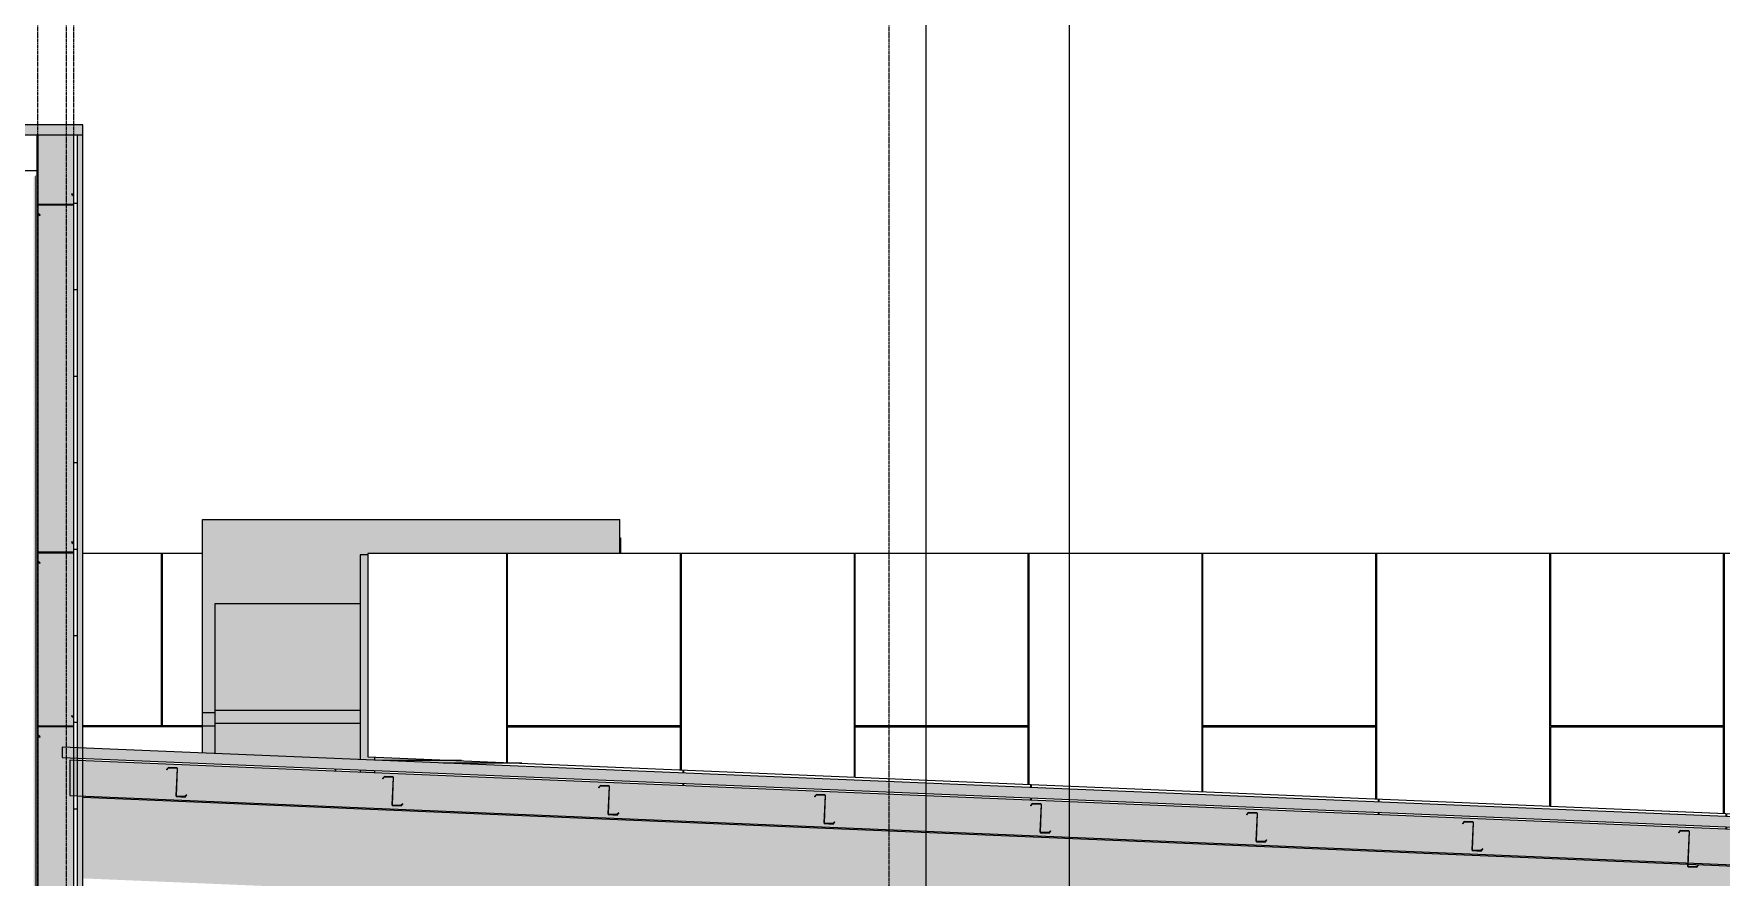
# Model space of a CAD drawing. Header units: inches. Extents: x -54880 to -186, y -132 to 853.
# Drawn here: x -10411.9 to -9943.5, y 151.4 to 385.4 of the extents above; entities that cross this region are included whole.
import ezdxf

# ---------------------------------------------------------------- set-up
doc = ezdxf.new("R2010")
doc.units = ezdxf.units.IN
doc.header["$MEASUREMENT"] = 0
doc.linetypes.add('Grid Line 1_2_', pattern=[0.875, 0.5, -0.125, 0.125, -0.125])
for name, color, linetype, lineweight in [('A-CLNG', 13, 'Continuous', 9), ('A-ROOF', 132, 'Continuous', 9), ('A-WALL', 113, 'Continuous', 9), ('A-WALL-PATT', 111, 'Continuous', 9), ('G-ANNO-SYMB', 111, 'Continuous', 9), ('L-SITE-WALL', 31, 'Continuous', 9), ('M-EQPM', 50, 'Continuous', 9), ('S-BEAM', 12, 'Continuous', 9), ('S-COLS', 52, 'Continuous', 9), ('S-GRID', 1, 'Continuous', 9)]:
    doc.layers.add(name, color=color, linetype=linetype, lineweight=lineweight)
pattern_1 = [(45, (-38416.292, 98.42), (-19.00703, 19.00703), []), (45, (-38416.292, 127.22), (-19.00703, 19.00703), [])]

# ---------------------------------------------------------------- blocks, each defined once
blk = doc.blocks.new('W-Wide Flange - 8_ WIDE-1059051-Section 6')
at = {"layer": 'S-BEAM'}
h = blk.add_hatch(color=256, dxfattribs=at)
h.paths.add_polyline_path([(-22085.7, 144.61), (-22085.68, 145.06), (-22213.44, 150.39), (-22213.46, 149.94), (-22113.12, 145.76)], flags=0)
h.paths.add_polyline_path([(-22213.57, 149.94), (-22213.59, 150.39), (-22273.39, 152.88), (-22273.41, 152.43), (-22213.59, 149.94)], flags=0)
h.paths.add_polyline_path([(-22273.52, 152.44), (-22273.54, 152.89), (-22333.34, 155.38), (-22333.36, 154.93), (-22273.54, 152.44)], flags=0)
h.paths.add_polyline_path([(-22333.47, 154.94), (-22333.49, 155.39), (-22778.89, 173.95), (-22778.89, 173.5), (-22333.49, 154.94)], flags=0)
for points in [[(-22085.73, 143.72), (-22085.7, 144.61), (-22210.54, 149.75), (-22211.09, 149.2), (-22213.41, 149.31), (-22213.41, 149.4), (-22211.02, 149.39), (-22210.74, 149.82), (-22213.46, 149.91), (-22213.48, 149.48), (-22213.59, 149.53), (-22213.59, 149.94), (-22270.49, 152.25), (-22271.04, 151.7), (-22273.36, 151.83), (-22273.36, 151.9), (-22270.97, 151.89), (-22270.69, 152.32), (-22273.41, 152.4), (-22273.43, 151.98), (-22273.54, 152.04), (-22273.54, 152.44), (-22330.44, 154.75), (-22330.99, 154.19), (-22333.31, 154.35), (-22333.31, 154.4), (-22330.91, 154.39), (-22330.63, 154.82), (-22333.36, 154.84), (-22333.38, 154.48), (-22333.48, 154.56), (-22333.49, 154.94), (-22778.89, 173.46), (-22778.89, 172.61), (-22091.26, 143.95)], [(-22086.63, 122.24), (-22085.73, 143.72), (-22778.89, 172.61), (-22778.89, 151.09), (-22681.43, 147.03), (-22680.62, 147.23), (-22678.69, 147.23), (-22676.82, 146.83), (-22662.5, 146.24), (-22661.49, 146.77), (-22659.62, 147.23), (-22657.43, 147.16), (-22655.75, 146.73), (-22654.11, 145.89), (-22086.64, 122.24)]]:
    blk.add_hatch(color=256, dxfattribs=at).paths.add_polyline_path(points, flags=0)
for p, q in [((-22333.46, 154.94), (-22778.89, 173.5)), ((-22273.52, 152.44), (-22333.36, 154.93))]:
    blk.add_line(p, q, dxfattribs=at)
blk = doc.blocks.new('Girt_Z - 10_D-V256-Section 6')
at = {"layer": 'S-BEAM'}
h = blk.add_hatch(dxfattribs=at)
h.set_pattern_fill('FP_24', color=256, style=0, pattern_type=2)
h.set_pattern_definition(pattern_1)
h.paths.add_polyline_path([(-22790.82, 190.27), (-22790.75, 190.35), (-22791.28, 190.8), (-22791.28, 193.12), (-22791.39, 193.12), (-22791.39, 190.75)], flags=0)
h.paths.add_polyline_path([(-22791.2, 193.2), (-22781.58, 193.2), (-22781.58, 193.3), (-22791.2, 193.3)], flags=0)
h.paths.add_polyline_path([(-22781.5, 193.38), (-22781.39, 193.38), (-22781.39, 195.75), (-22781.96, 196.23), (-22782.04, 196.15), (-22781.5, 195.7)], flags=0)
at = {"layer": 'S-BEAM', "lineweight": 15}
for p, q in [((-22791.39, 193.12), (-22791.39, 190.75)), ((-22791.28, 190.8), (-22791.28, 193.12)), ((-22781.58, 193.3), (-22791.2, 193.3)), ((-22791.2, 193.2), (-22781.58, 193.2)), ((-22781.96, 196.23), (-22782.04, 196.15)), ((-22782.04, 196.15), (-22781.5, 195.7)), ((-22781.39, 195.75), (-22781.96, 196.23)), ((-22781.5, 195.7), (-22781.5, 193.38)), ((-22781.39, 193.38), (-22781.39, 195.75)), ((-22791.39, 190.75), (-22790.82, 190.27)), ((-22790.75, 190.35), (-22791.28, 190.8)), ((-22790.82, 190.27), (-22790.75, 190.35))]:
    blk.add_line(p, q, dxfattribs=at)
for centre, radius, start, end in [((-22791.2, 193.12), 0.188, 90, 180), ((-22791.2, 193.12), 0.0782, 90, 177.8773), ((-22781.58, 193.38), 0.188, 270, 0), ((-22781.58, 193.38), 0.0782, 270, 356.9576)]:
    blk.add_arc(centre, radius, start, end, dxfattribs=at)
blk = doc.blocks.new('Girt_Z - 8_D-1049438-Section 6')
at = {"layer": 'S-BEAM'}
h = blk.add_hatch(dxfattribs=at)
h.set_pattern_fill('FP_24', color=256, style=0, pattern_type=2)
h.set_pattern_definition(pattern_1)
h.paths.add_polyline_path([(-22750.5, 173.67), (-22749.99, 174.23), (-22750.07, 174.3), (-22750.54, 173.79), (-22752.86, 173.88), (-22752.86, 173.77)], flags=0)
h.paths.add_polyline_path([(-22752.93, 173.96), (-22752.61, 181.58), (-22752.72, 181.59), (-22753.04, 173.97)], flags=0)
h.paths.add_polyline_path([(-22755.58, 181.25), (-22755.11, 181.76), (-22752.79, 181.67), (-22752.79, 181.78), (-22755.16, 181.88), (-22755.66, 181.32)], flags=0)
at = {"layer": 'S-BEAM', "lineweight": 15}
for p, q in [((-22755.16, 181.88), (-22755.66, 181.32)), ((-22755.66, 181.32), (-22755.58, 181.25)), ((-22755.58, 181.25), (-22755.11, 181.76)), ((-22752.79, 181.78), (-22755.16, 181.88)), ((-22755.11, 181.76), (-22752.79, 181.67)), ((-22752.72, 181.59), (-22753.04, 173.97)), ((-22752.93, 173.96), (-22752.61, 181.58)), ((-22750.54, 173.79), (-22752.86, 173.88)), ((-22752.86, 173.77), (-22750.5, 173.67)), ((-22750.07, 174.3), (-22750.54, 173.79)), ((-22750.5, 173.67), (-22749.99, 174.23)), ((-22749.99, 174.23), (-22750.07, 174.3))]:
    blk.add_line(p, q, dxfattribs=at)
for centre, radius, start, end in [((-22752.8, 181.59), 0.187, 357.6141, 87.6141), ((-22752.8, 181.59), 0.0782, 357.6141, 85.4913), ((-22752.85, 173.96), 0.188, 177.6141, 267.6141), ((-22752.85, 173.96), 0.0782, 177.6141, 264.5717)]:
    blk.add_arc(centre, radius, start, end, dxfattribs=at)
blk = doc.blocks.new('Girt_Z - 8_D-V313-Section 6')
at = {"layer": 'S-BEAM'}
h = blk.add_hatch(dxfattribs=at)
h.set_pattern_fill('FP_24', color=256, style=0, pattern_type=2)
h.set_pattern_definition(pattern_1)
h.paths.add_polyline_path([(-22690.55, 171.18), (-22690.04, 171.73), (-22690.12, 171.8), (-22690.59, 171.29), (-22692.91, 171.38), (-22692.91, 171.28), (-22691.99, 171.24)], flags=0)
h.paths.add_polyline_path([(-22692.98, 171.47), (-22692.67, 179.08), (-22692.77, 179.09), (-22693.09, 171.47)], flags=0)
h.paths.add_polyline_path([(-22695.63, 178.75), (-22695.16, 179.27), (-22692.85, 179.17), (-22692.84, 179.28), (-22695.21, 179.38), (-22695.72, 178.82)], flags=0)
at = {"layer": 'S-BEAM', "lineweight": 15}
for p, q in [((-22695.21, 179.38), (-22695.72, 178.82)), ((-22695.72, 178.82), (-22695.63, 178.75)), ((-22695.63, 178.75), (-22695.16, 179.27)), ((-22692.84, 179.28), (-22695.21, 179.38)), ((-22695.16, 179.27), (-22692.85, 179.17)), ((-22692.77, 179.09), (-22693.09, 171.47)), ((-22692.98, 171.47), (-22692.67, 179.08)), ((-22690.59, 171.29), (-22692.91, 171.38)), ((-22692.91, 171.28), (-22690.55, 171.18)), ((-22690.12, 171.8), (-22690.59, 171.29)), ((-22690.55, 171.18), (-22690.04, 171.73)), ((-22690.04, 171.73), (-22690.12, 171.8))]:
    blk.add_line(p, q, dxfattribs=at)
for centre, radius, start, end in [((-22692.85, 179.09), 0.0782, 357.6141, 85.4913), ((-22692.85, 179.09), 0.187, 357.6141, 87.6141), ((-22692.9, 171.46), 0.188, 177.6141, 267.6141), ((-22692.9, 171.46), 0.0782, 177.6141, 264.5717)]:
    blk.add_arc(centre, radius, start, end, dxfattribs=at)
blk = doc.blocks.new('Girt_Z - 8_D-V314-Section 6')
at = {"layer": 'S-BEAM', "lineweight": 15}
for p, q in [((-22635.26, 176.88), (-22635.77, 176.33)), ((-22635.77, 176.33), (-22635.69, 176.25)), ((-22635.69, 176.25), (-22635.22, 176.77)), ((-22632.9, 176.78), (-22635.26, 176.88)), ((-22635.22, 176.77), (-22632.9, 176.67)), ((-22632.83, 176.59), (-22633.14, 168.97)), ((-22633.03, 168.97), (-22632.72, 176.59)), ((-22630.65, 168.79), (-22632.96, 168.89)), ((-22632.96, 168.78), (-22630.6, 168.68)), ((-22630.17, 169.31), (-22630.65, 168.79)), ((-22630.6, 168.68), (-22630.09, 169.23)), ((-22630.09, 169.23), (-22630.17, 169.31))]:
    blk.add_line(p, q, dxfattribs=at)
for centre, radius, start, end in [((-22632.9, 176.59), 0.187, 357.6141, 87.6141), ((-22632.9, 176.59), 0.0782, 357.6141, 85.4913), ((-22632.96, 168.96), 0.188, 177.6141, 267.6141), ((-22632.96, 168.96), 0.0782, 177.6141, 264.5717)]:
    blk.add_arc(centre, radius, start, end, dxfattribs=at)
blk = doc.blocks.new('Girt_Z - 8_D-V315-Section 6')
at = {"layer": 'S-BEAM'}
h = blk.add_hatch(dxfattribs=at)
h.set_pattern_fill('FP_24', color=256, style=0, pattern_type=2)
h.set_pattern_definition(pattern_1)
h.paths.add_polyline_path([(-22570.65, 166.18), (-22570.15, 166.73), (-22570.23, 166.81), (-22570.7, 166.29), (-22573.02, 166.39), (-22573.02, 166.28)], flags=0)
h.paths.add_polyline_path([(-22573.09, 166.47), (-22572.77, 174.09), (-22572.88, 174.09), (-22573.2, 166.47)], flags=0)
h.paths.add_polyline_path([(-22575.74, 173.75), (-22575.27, 174.27), (-22572.95, 174.17), (-22572.95, 174.28), (-22575.31, 174.38), (-22575.82, 173.83)], flags=0)
at = {"layer": 'S-BEAM', "lineweight": 15}
for p, q in [((-22575.31, 174.38), (-22575.82, 173.83)), ((-22575.82, 173.83), (-22575.74, 173.75)), ((-22575.74, 173.75), (-22575.27, 174.27)), ((-22572.95, 174.28), (-22575.31, 174.38)), ((-22575.27, 174.27), (-22572.95, 174.17)), ((-22572.88, 174.09), (-22573.2, 166.47)), ((-22573.09, 166.47), (-22572.77, 174.09)), ((-22570.7, 166.29), (-22573.02, 166.39)), ((-22573.02, 166.28), (-22570.65, 166.18)), ((-22570.23, 166.81), (-22570.7, 166.29)), ((-22570.65, 166.18), (-22570.15, 166.73)), ((-22570.15, 166.73), (-22570.23, 166.81))]:
    blk.add_line(p, q, dxfattribs=at)
for centre, radius, start, end in [((-22572.96, 174.1), 0.187, 357.6141, 87.6141), ((-22572.96, 174.1), 0.0782, 357.6141, 85.4913), ((-22573.01, 166.47), 0.188, 177.6141, 267.6141), ((-22573.01, 166.47), 0.0782, 177.6141, 264.5717)]:
    blk.add_arc(centre, radius, start, end, dxfattribs=at)
blk = doc.blocks.new('Girt_Z - 8_D-V316-Section 6')
at = {"layer": 'S-BEAM'}
h = blk.add_hatch(dxfattribs=at)
h.set_pattern_fill('FP_24', color=256, style=0, pattern_type=2)
h.set_pattern_definition(pattern_1)
h.paths.add_polyline_path([(-22510.7, 163.68), (-22510.2, 164.24), (-22510.28, 164.31), (-22510.75, 163.79), (-22513.07, 163.89), (-22513.07, 163.78)], flags=0)
h.paths.add_polyline_path([(-22513.14, 163.97), (-22512.82, 171.59), (-22512.93, 171.6), (-22513.25, 163.98)], flags=0)
h.paths.add_polyline_path([(-22515.79, 171.26), (-22515.32, 171.77), (-22513, 171.68), (-22513, 171.79), (-22515.37, 171.88), (-22515.87, 171.33)], flags=0)
at = {"layer": 'S-BEAM', "lineweight": 15}
for p, q in [((-22515.37, 171.88), (-22515.87, 171.33)), ((-22515.87, 171.33), (-22515.79, 171.26)), ((-22515.79, 171.26), (-22515.32, 171.77)), ((-22513, 171.79), (-22515.37, 171.88)), ((-22515.32, 171.77), (-22513, 171.68)), ((-22512.93, 171.6), (-22513.25, 163.98)), ((-22513.14, 163.97), (-22512.82, 171.59)), ((-22510.28, 164.31), (-22510.75, 163.79)), ((-22510.7, 163.68), (-22510.2, 164.24)), ((-22510.2, 164.24), (-22510.28, 164.31)), ((-22510.75, 163.79), (-22513.07, 163.89)), ((-22513.07, 163.78), (-22510.7, 163.68))]:
    blk.add_line(p, q, dxfattribs=at)
for centre, radius, start, end in [((-22513.01, 171.6), 0.187, 357.6141, 87.6141), ((-22513.01, 171.6), 0.0782, 357.6141, 85.4913), ((-22513.06, 163.97), 0.188, 177.6141, 267.6141), ((-22513.06, 163.97), 0.0782, 177.6141, 264.5717)]:
    blk.add_arc(centre, radius, start, end, dxfattribs=at)
blk = doc.blocks.new('Girt_Z - 8_D-V317-Section 6')
at = {"layer": 'S-BEAM', "lineweight": 15}
for p, q in [((-22455.42, 169.39), (-22455.92, 168.83)), ((-22455.92, 168.83), (-22455.84, 168.76)), ((-22455.84, 168.76), (-22455.37, 169.28)), ((-22453.05, 169.29), (-22455.42, 169.39)), ((-22455.37, 169.28), (-22453.05, 169.18)), ((-22452.98, 169.1), (-22453.3, 161.48)), ((-22453.19, 161.47), (-22452.87, 169.09)), ((-22450.8, 161.3), (-22453.12, 161.39)), ((-22453.12, 161.28), (-22450.76, 161.19)), ((-22450.33, 161.81), (-22450.8, 161.3)), ((-22450.76, 161.19), (-22450.25, 161.74)), ((-22450.25, 161.74), (-22450.33, 161.81))]:
    blk.add_line(p, q, dxfattribs=at)
for centre, radius, start, end in [((-22453.06, 169.1), 0.187, 357.6141, 87.6141), ((-22453.06, 169.1), 0.0782, 357.6141, 85.4913), ((-22453.11, 161.47), 0.188, 177.6141, 267.6141), ((-22453.11, 161.47), 0.0782, 177.6141, 264.5717)]:
    blk.add_arc(centre, radius, start, end, dxfattribs=at)
blk = doc.blocks.new('Girt_Z - 8_D-V318-Section 6')
at = {"layer": 'S-BEAM'}
h = blk.add_hatch(dxfattribs=at)
h.set_pattern_fill('FP_24', color=256, style=0, pattern_type=2)
h.set_pattern_definition(pattern_1)
h.paths.add_polyline_path([(-22390.81, 158.69), (-22390.3, 159.24), (-22390.38, 159.32), (-22390.85, 158.8), (-22393.17, 158.9), (-22393.17, 158.79)], flags=0)
h.paths.add_polyline_path([(-22393.24, 158.98), (-22392.93, 166.6), (-22393.03, 166.6), (-22393.35, 158.98)], flags=0)
h.paths.add_polyline_path([(-22395.89, 166.26), (-22395.42, 166.78), (-22393.11, 166.68), (-22393.1, 166.79), (-22395.47, 166.89), (-22395.98, 166.33)], flags=0)
at = {"layer": 'S-BEAM', "lineweight": 15}
for p, q in [((-22395.47, 166.89), (-22395.98, 166.33)), ((-22395.98, 166.33), (-22395.89, 166.26)), ((-22395.89, 166.26), (-22395.42, 166.78)), ((-22393.1, 166.79), (-22395.47, 166.89)), ((-22395.42, 166.78), (-22393.11, 166.68)), ((-22393.03, 166.6), (-22393.35, 158.98)), ((-22393.24, 158.98), (-22392.93, 166.6)), ((-22390.38, 159.32), (-22390.85, 158.8)), ((-22390.81, 158.69), (-22390.3, 159.24)), ((-22390.3, 159.24), (-22390.38, 159.32)), ((-22390.85, 158.8), (-22393.17, 158.9)), ((-22393.17, 158.79), (-22390.81, 158.69))]:
    blk.add_line(p, q, dxfattribs=at)
for centre, radius, start, end in [((-22393.11, 166.6), 0.0782, 357.6141, 85.4913), ((-22393.11, 166.6), 0.187, 357.6141, 87.6141), ((-22393.16, 158.97), 0.188, 177.6141, 267.6141), ((-22393.16, 158.97), 0.0782, 177.6141, 264.5717)]:
    blk.add_arc(centre, radius, start, end, dxfattribs=at)
blk = doc.blocks.new('Carrier_48TC_Standard_Efficiency_Gas_Heat_Electric_Cooling_Packaged_Rooftop_Unit_3_to_15_nominal_tons - 15 ton 48TC__16-V319-Section 6')
at = {"layer": 'M-EQPM'}
for points in [[(-22745.7, 193.33), (-22742.2, 193.33), (-22742.2, 227.4), (-22701.89, 227.4), (-22701.8, 240.83), (-22699.77, 240.83), (-22699.77, 241.25), (-22629.83, 241.25), (-22629.83, 250.7), (-22745.7, 250.7), (-22745.7, 197.78)], [(-22629.7, 241.25), (-22629.7, 245.58), (-22629.83, 245.58), (-22629.83, 241.25)]]:
    blk.add_hatch(color=256, dxfattribs=at).paths.add_polyline_path(points, flags=0)
h = blk.add_hatch(color=256, dxfattribs=at)
h.paths.add_polyline_path([(-22657.06, 183.08), (-22673.79, 183.78), (-22693.8, 183.7), (-22678.93, 183.08), (-22666.07, 183.08)], flags=0)
h.paths.add_polyline_path([(-22742.2, 185.71), (-22742.2, 197.08), (-22745.7, 197.08), (-22745.7, 185.86)], flags=0)
for p, q in [((-22745.7, 250.7), (-22629.83, 250.7)), ((-22745.7, 193.33), (-22745.7, 250.7)), ((-22629.83, 241.25), (-22629.83, 250.7)), ((-22629.83, 245.58), (-22629.7, 245.58)), ((-22629.7, 245.58), (-22629.7, 241.25)), ((-22745.7, 197.08), (-22742.2, 197.08)), ((-22745.7, 185.86), (-22745.7, 197.08)), ((-22742.2, 193.33), (-22745.7, 193.33)), ((-22657.06, 183.08), (-22678.93, 183.08))]:
    blk.add_line(p, q, dxfattribs=at)
blk = doc.blocks.new('Carrier_48TC_Standard_Efficiency_Gas_Heat_Electric_Cooling_Packaged_Rooftop_Unit_3_to_15_nominal_tons - 5 ton 48TC__06-873527-Section 6')
at = {"layer": 'M-EQPM'}
blk.add_hatch(color=256, dxfattribs=at).paths.add_polyline_path([(-22735.19, 194.03), (-22701.89, 194.03), (-22701.89, 227.4), (-22742.2, 227.4), (-22742.2, 194.03)], flags=0)
h = blk.add_hatch(color=256, dxfattribs=at)
h.paths.add_polyline_path([(-22691.99, 183.78), (-22675.74, 183.86), (-22697.89, 184.78), (-22697.89, 183.87), (-22695.68, 183.78)], flags=0)
h.paths.add_polyline_path([(-22701.89, 184.03), (-22701.89, 197.78), (-22742.2, 197.78), (-22742.2, 185.71), (-22706.61, 184.23)], flags=0)
for p, q in [((-22742.2, 227.4), (-22701.87, 227.4)), ((-22742.2, 194.03), (-22742.2, 227.4)), ((-22742.2, 197.78), (-22701.89, 197.78)), ((-22742.2, 185.71), (-22742.2, 197.78)), ((-22701.89, 194.03), (-22742.2, 194.03)), ((-22673.79, 183.78), (-22695.68, 183.78))]:
    blk.add_line(p, q, dxfattribs=at)
blk = doc.blocks.new('Girt_Z - 8_D-943826-Section 6')
at = {"layer": 'S-BEAM'}
for points in [[(-22791.52, 354.17), (-22791.39, 354.17), (-22791.39, 354.72), (-22791.52, 354.72)], [(-22791.39, 354.09), (-22791.39, 354.17), (-22791.52, 354.09)], [(-22791.39, 346.81), (-22791.39, 354.09), (-22791.52, 354.09), (-22791.52, 346.81)], [(-22791.39, 346.62), (-22791.39, 346.81), (-22791.52, 346.81), (-22791.52, 346.62)], [(-22791.52, 346.52), (-22791.39, 346.52), (-22791.39, 346.62), (-22791.52, 346.62)]]:
    blk.add_hatch(color=256, dxfattribs=at).paths.add_polyline_path(points, flags=0)
for p, q in [((-22791.52, 354.72), (-22791.39, 354.72)), ((-22791.39, 354.17), (-22791.52, 354.17)), ((-22791.39, 354.09), (-22791.52, 354.09)), ((-22791.39, 346.52), (-22791.52, 346.52))]:
    blk.add_line(p, q, dxfattribs=at)
blk = doc.blocks.new('Girt_Z - 10_D-1049439-Section 6')
at = {"layer": 'S-BEAM'}
h = blk.add_hatch(color=256, dxfattribs=at)
h.paths.add_polyline_path([(-22330.94, 154.19), (-22330.44, 154.75), (-22330.52, 154.82), (-22330.99, 154.3), (-22333.31, 154.4), (-22333.31, 154.29)], flags=0)
h.paths.add_polyline_path([(-22333.38, 154.48), (-22332.98, 164.1), (-22333.09, 164.1), (-22333.49, 154.49)], flags=0)
h.paths.add_polyline_path([(-22335.95, 163.76), (-22335.48, 164.28), (-22333.16, 164.18), (-22333.16, 164.29), (-22335.52, 164.39), (-22336.03, 163.84)], flags=0)
at = {"layer": 'S-BEAM', "lineweight": 15}
for p, q in [((-22335.52, 164.39), (-22336.03, 163.84)), ((-22335.95, 163.76), (-22335.48, 164.28)), ((-22333.16, 164.29), (-22335.52, 164.39)), ((-22335.48, 164.28), (-22333.16, 164.18)), ((-22333.09, 164.1), (-22333.49, 154.49)), ((-22333.38, 154.48), (-22332.98, 164.1)), ((-22336.03, 163.84), (-22335.95, 163.76)), ((-22330.52, 154.82), (-22330.99, 154.3)), ((-22330.94, 154.19), (-22330.44, 154.75)), ((-22330.44, 154.75), (-22330.52, 154.82)), ((-22330.99, 154.3), (-22333.31, 154.4)), ((-22333.31, 154.29), (-22330.94, 154.19))]:
    blk.add_line(p, q, dxfattribs=at)
for centre, radius, start, end in [((-22333.16, 164.11), 0.187, 357.6141, 87.6141), ((-22333.16, 164.11), 0.0782, 357.6141, 85.4913), ((-22333.3, 154.48), 0.188, 177.6141, 267.6141), ((-22333.3, 154.48), 0.0782, 177.6141, 264.5717)]:
    blk.add_arc(centre, radius, start, end, dxfattribs=at)
blk = doc.blocks.new('Girt_Z - 10_D-1076347-Section 6')
at = {"layer": 'S-BEAM', "lineweight": 15}
for p, q in [((-22781.96, 244.48), (-22782.04, 244.4)), ((-22782.04, 244.4), (-22781.5, 243.95)), ((-22781.39, 244), (-22781.96, 244.48)), ((-22781.5, 243.95), (-22781.5, 241.63)), ((-22781.39, 241.63), (-22781.39, 244)), ((-22791.39, 241.37), (-22791.39, 239)), ((-22791.39, 239), (-22790.82, 238.52)), ((-22791.28, 239.05), (-22791.28, 241.37)), ((-22790.75, 238.6), (-22791.28, 239.05)), ((-22781.58, 241.55), (-22791.2, 241.55)), ((-22791.2, 241.45), (-22781.58, 241.45)), ((-22790.82, 238.52), (-22790.75, 238.6))]:
    blk.add_line(p, q, dxfattribs=at)
for centre, radius, start, end in [((-22791.2, 241.37), 0.188, 90, 180), ((-22791.2, 241.37), 0.0782, 90, 177.8773), ((-22781.58, 241.63), 0.188, 270, 0), ((-22781.58, 241.63), 0.0782, 270, 356.9576)]:
    blk.add_arc(centre, radius, start, end, dxfattribs=at)
blk = doc.blocks.new('Girt_Z - 10_D-V404-Section 6')
at = {"layer": 'S-BEAM'}
h = blk.add_hatch(dxfattribs=at)
h.set_pattern_fill('FP_24', color=256, style=0, pattern_type=2)
h.set_pattern_definition(pattern_1)
h.paths.add_polyline_path([(-22790.82, 335.02), (-22790.75, 335.1), (-22791.28, 335.55), (-22791.28, 337.87), (-22791.39, 337.87), (-22791.39, 335.5)], flags=0)
h.paths.add_polyline_path([(-22787.03, 337.95), (-22781.58, 337.95), (-22781.58, 338.05), (-22791.2, 338.05), (-22791.2, 337.95)], flags=0)
h.paths.add_polyline_path([(-22781.5, 338.13), (-22781.39, 338.13), (-22781.39, 340.5), (-22781.96, 340.98), (-22782.04, 340.9), (-22781.5, 340.45), (-22781.5, 338.91)], flags=0)
at = {"layer": 'S-BEAM', "lineweight": 15}
for p, q in [((-22791.39, 337.87), (-22791.39, 335.5)), ((-22791.28, 335.55), (-22791.28, 337.87)), ((-22781.58, 338.05), (-22791.2, 338.05)), ((-22791.2, 337.95), (-22781.58, 337.95)), ((-22781.96, 340.98), (-22782.04, 340.9)), ((-22782.04, 340.9), (-22781.5, 340.45)), ((-22781.39, 340.5), (-22781.96, 340.98)), ((-22781.5, 340.45), (-22781.5, 338.13)), ((-22781.39, 338.13), (-22781.39, 340.5)), ((-22791.39, 335.5), (-22790.82, 335.02)), ((-22790.75, 335.1), (-22791.28, 335.55)), ((-22790.82, 335.02), (-22790.75, 335.1))]:
    blk.add_line(p, q, dxfattribs=at)
for centre, radius, start, end in [((-22791.2, 337.87), 0.188, 90, 180), ((-22791.2, 337.87), 0.0782, 90, 177.8773), ((-22781.58, 338.13), 0.188, 270, 0), ((-22781.58, 338.13), 0.0782, 270, 356.9576)]:
    blk.add_arc(centre, radius, start, end, dxfattribs=at)

msp = doc.modelspace()

# ---------------------------------------------------------------- hatches: boundary and pattern name
at = {"layer": 'A-CLNG'}
msp.add_hatch(color=256, dxfattribs=at).paths.add_polyline_path([(-9679.50761, 143.99848), (-9679.50761, 153.75694), (-10401.89238, 183.85631), (-10401.89238, 174.09785), (-9680.65269, 144.04619)], flags=0)
at = {"layer": 'A-ROOF'}
for points in [[(-13900.75761, 357.27623), (-10398.25761, 357.27623), (-10398.25761, 360.15372), (-13906.98808, 360.15372), (-13906.98808, 357.27623), (-13901.75761, 357.27623)], [(-9615.50761, 151.75), (-9615.50761, 154.62749), (-10404.01738, 187.48207), (-10404.01738, 184.60457), (-9628.81382, 152.30443)]]:
    msp.add_hatch(color=256, dxfattribs=at).paths.add_polyline_path(points, flags=0)
h = msp.add_hatch(color=256, dxfattribs=at)
h.paths.add_polyline_path([(-13906.86699, 342.13397), (-13906.86699, 349.77839), (-13903.25761, 349.77839), (-13903.25761, 357.27623), (-13906.98808, 357.27623), (-13906.98808, 342.13397)], flags=0)
h.paths.add_polyline_path([(-10410.75761, 355.4673), (-10410.75761, 357.27623), (-10410.89238, 357.27623), (-10410.89238, 355.4673)], flags=0)
at = {"layer": 'A-WALL-PATT'}
h = msp.add_hatch(dxfattribs=at)
h.set_pattern_fill('FP_26', color=256, style=0, pattern_type=2)
h.set_pattern_definition([(0, (-38416.292, 98.42), (0, 24), []), (90, (-38416.292, 98.42), (-24, 1e-15), [])])
h.paths.add_polyline_path([(-10399.75761, 144.75), (-10399.75761, 357.27623), (-10400.75761, 357.27623), (-10400.75761, 144.75)], flags=0)
h = msp.add_hatch(dxfattribs=at)
h.set_pattern_fill('FP_25', color=256, style=0, pattern_type=2)
h.set_pattern_definition([(90, (-34984.15, 675.75), (-193, -193), [48, -145]), (180, (-34984.15, 675.75), (-2e-14, -193), [96.25, -96.75]), (270, (-35080.4, 723.75), (-193, -193), [48, -145]), (180, (-34984.15, 723.75), (-2e-14, -193), [96.25, -96.75]), (270, (-35080.65, 723.75), (-193, -193), [48, -145]), (180, (-35080.65, 723.75), (-2e-14, -193), [96.25, -96.75]), (90, (-35176.9, 675.75), (-193, -193), [48, -145]), (180, (-35080.65, 675.75), (-2e-14, -193), [96.25, -96.75]), (90, (-35032.15, 724), (-193, -193), [48, -145]), (180, (-34983.9, 724), (-2e-14, -193), [48.25, -144.75]), (180, (-34983.9, 772), (-2e-14, -193), [48.25, -144.75]), (90, (-35128.65, 724), (-193, -193), [48, -145]), (180, (-35032.4, 724), (-2e-14, -193), [96.25, -96.75]), (270, (-35032.4, 772), (-193, -193), [48, -145]), (180, (-35032.4, 772), (-2e-14, -193), [96.25, -96.75]), (180, (-35128.9, 724), (-2e-14, -193), [48, -145]), (270, (-35128.9, 772), (-193, -193), [48, -145]), (180, (-35128.9, 772), (-2e-14, -193), [48, -145]), (90, (-34984.15, 772.25), (-193, -193), [48, -145]), (180, (-34984.15, 772.25), (-2e-14, -193), [96.25, -96.75]), (270, (-35080.4, 820.25), (-193, -193), [48, -145]), (180, (-34984.15, 820.25), (-2e-14, -193), [96.25, -96.75]), (270, (-35080.65, 820.25), (-193, -193), [48, -145]), (180, (-35080.65, 820.25), (-2e-14, -193), [96.25, -96.75]), (270, (-35176.9, 820.25), (-193, -193), [48, -145]), (180, (-35080.65, 772.25), (-2e-14, -193), [96.25, -96.75]), (90, (-35032.15, 820.5), (-193, -193), [48, -145]), (180, (-34983.9, 820.5), (-2e-14, -193), [48.25, -144.75]), (180, (-34983.9, 868.5), (-2e-14, -193), [48.25, -144.75]), (90, (-35128.65, 820.5), (-193, -193), [48, -145]), (180, (-35032.4, 820.5), (-2e-14, -193), [96.25, -96.75]), (270, (-35032.4, 868.5), (-193, -193), [48, -145]), (180, (-35032.4, 868.5), (-2e-14, -193), [96.25, -96.75]), (180, (-35128.9, 820.5), (-2e-14, -193), [48, -145]), (270, (-35128.9, 868.5), (-193, -193), [48, -145]), (180, (-35128.9, 868.5), (-2e-14, -193), [48, -145])])
h.paths.add_polyline_path([(-10112.64332, 0), (-10077.88261, 0), (-10077.88261, 131.2859), (-10170.63261, 131.2859), (-10170.63261, 0)], flags=0)
h.paths.add_polyline_path([(-10389.11732, 0), (-10178.63261, 0), (-10178.63261, 131.2859), (-10268.8764, 131.2859), (-10271.10976, 128.93105), (-10274.0452, 126.27051), (-10278.11229, 123.29451), (-10282.23587, 120.8693), (-10286.97138, 118.72677), (-10289.69473, 117.70581), (-10291.49024, 116.70572), (-10296.22205, 114.61642), (-10301.12646, 112.97263), (-10306.94446, 111.67917), (-10311.86208, 111.04705), (-10316.45158, 110.83487), (-10397.50761, 110.83487), (-10397.50761, 93), (-10393.65214, 93), (-10393.65214, 0)], flags=0)
h.paths.add_polyline_path([(-9974.40632, 0), (-9937.25761, 0), (-9937.25761, 129.62675), (-10017.61238, 132.93374), (-10019.00884, 132.06597), (-10020.66495, 131.48647), (-10023.19075, 131.2859), (-10043.63261, 131.2859), (-10043.63261, 0)], flags=0)
h.paths.add_polyline_path([(-10425.63542, 2), (-10421.50761, 2), (-10421.50761, 94.5), (-10430.50761, 94.5), (-10430.50761, 2)], flags=0)
h.paths.add_polyline_path([(-10423.67657, 96.5), (-10421.50761, 96.5), (-10421.50761, 96.75), (-10430.50761, 96.75), (-10430.50761, 96.5)], flags=0)
h.paths.add_polyline_path([(-9689.75761, 154.18402), (-9689.75761, 154.84375), (-9695.00761, 155.0625), (-9695.00761, 154.40277)], flags=0)
h.paths.add_polyline_path([(-9681.00761, 157.35666), (-9681.00761, 158.24389), (-10276.42432, 183.07714), (-10298.29921, 183.07714), (-9681.04762, 157.35833)], flags=0)
h.paths.add_polyline_path([(-9792.75761, 158.47569), (-9792.75761, 159.13542), (-10317.25761, 180.98958), (-10317.25761, 180.32986), (-9809.34938, 159.16702)], flags=0)
h.paths.add_polyline_path([(-10321.25761, 180.49652), (-10321.25761, 181.15625), (-10398.25761, 184.36458), (-10398.25761, 183.70486), (-10328.63863, 180.80407)], flags=0)
h.paths.add_polyline_path([(-10365.07011, 185.85927), (-10365.07011, 241.25), (-10398.25761, 241.25), (-10398.25761, 187.24208), (-10389.11732, 186.86123)], flags=0)
h = msp.add_hatch(dxfattribs=at)
h.set_pattern_fill('FP_29', color=256, style=0, pattern_type=2)
h.set_pattern_definition([(0, (-34453.77, 145), (-193, 193), [48, -145]), (90, (-34453.77, 145), (-193, 1e-14), [96.25, -96.75]), (180, (-34405.77, 241.25), (-193, 193), [48, -145]), (90, (-34405.77, 145), (-193, 1e-14), [96.25, -96.75]), (180, (-34405.77, 241.5), (-193, 193), [48, -145]), (90, (-34405.77, 241.5), (-193, 1e-14), [96.25, -96.75]), (0, (-34453.77, 337.75), (-193, 193), [48, -145]), (90, (-34453.77, 241.5), (-193, 1e-14), [96.25, -96.75]), (0, (-34405.52, 193), (-193, 193), [48, -145]), (90, (-34405.52, 144.75), (-193, 1e-14), [48.25, -144.75]), (90, (-34357.52, 144.75), (-193, 1e-14), [48.25, -144.75]), (0, (-34405.52, 289.5), (-193, 193), [48, -145]), (90, (-34405.52, 193.25), (-193, 1e-14), [96.25, -96.75]), (180, (-34357.52, 193.25), (-193, 193), [48, -145]), (90, (-34357.52, 193.25), (-193, 1e-14), [96.25, -96.75]), (90, (-34405.52, 289.75), (-193, 1e-14), [48, -145]), (180, (-34357.52, 289.75), (-193, 193), [48, -145]), (90, (-34357.52, 289.75), (-193, 1e-14), [48, -145]), (0, (-34357.27, 145), (-193, 193), [48, -145]), (90, (-34357.27, 145), (-193, 1e-14), [96.25, -96.75]), (180, (-34309.27, 241.25), (-193, 193), [48, -145]), (90, (-34309.27, 145), (-193, 1e-14), [96.25, -96.75]), (180, (-34309.27, 241.5), (-193, 193), [48, -145]), (90, (-34309.27, 241.5), (-193, 1e-14), [96.25, -96.75]), (180, (-34309.27, 337.75), (-193, 193), [48, -145]), (90, (-34357.27, 241.5), (-193, 1e-14), [96.25, -96.75]), (0, (-34309.02, 193), (-193, 193), [48, -145]), (90, (-34309.02, 144.75), (-193, 1e-14), [48.25, -144.75]), (90, (-34261.02, 144.75), (-193, 1e-14), [48.25, -144.75]), (0, (-34309.02, 289.5), (-193, 193), [48, -145]), (90, (-34309.02, 193.25), (-193, 1e-14), [96.25, -96.75]), (180, (-34261.02, 193.25), (-193, 193), [48, -145]), (90, (-34261.02, 193.25), (-193, 1e-14), [96.25, -96.75]), (90, (-34309.02, 289.75), (-193, 1e-14), [48, -145]), (180, (-34261.02, 289.75), (-193, 193), [48, -145]), (90, (-34261.02, 289.75), (-193, 1e-14), [48, -145])])
h.paths.add_polyline_path([(-9681.00761, 158.24389), (-9681.00761, 241.25), (-10319.13261, 241.25), (-10319.13261, 184.85839), (-9697.93232, 158.94977)], flags=0)
at = {"layer": 'L-SITE-WALL'}
for points in [[(-10400.75761, 144.75), (-10400.75761, 357.27623), (-10410.75761, 357.27623), (-10410.75761, 144.75), (-10406.39694, 144.75)], [(-10398.25761, 144.75), (-10398.25761, 357.27623), (-10399.75761, 357.27623), (-10399.75761, 144.75)]]:
    msp.add_hatch(color=256, dxfattribs=at).paths.add_polyline_path(points, flags=0)
at = {"layer": 'S-COLS'}
h = msp.add_hatch(color=256, dxfattribs=at)
h.paths.add_polyline_path([(-10410.75761, 144.75), (-10410.75761, 346.51926), (-10410.89238, 346.51926), (-10410.89238, 346.04217), (-10411.19121, 346.04217), (-10411.19121, 144.75)], flags=0)
h.paths.add_polyline_path([(-10410.89238, 354.72048), (-10410.75761, 354.72048), (-10410.75761, 355.4673), (-10410.89238, 355.4673)], flags=0)
msp.add_hatch(color=256, dxfattribs=at).paths.add_polyline_path([(-10411.70657, 0), (-10411.50761, 0), (-10411.4619, 144.75), (-10411.19121, 144.75), (-10411.2396, 345.90281), (-10411.88261, 345.88153), (-10411.88261, 0)], flags=0)
h = msp.add_hatch(color=256, dxfattribs=at)
h.paths.add_polyline_path([(-10317.25761, 180.32986), (-10317.2694, 180.99007), (-10321.25761, 181.15625), (-10321.1815, 180.49335), (-10317.26857, 180.33031)], flags=0)
h.paths.add_polyline_path([(-10317.25761, 183.86708), (-10317.27418, 184.78088), (-10319.13261, 184.85839), (-10319.13261, 240.82637), (-10321.25761, 240.82637), (-10321.18596, 184.03076), (-10317.27303, 183.86772)], flags=0)

# ---------------------------------------------------------------- linework, layer by layer
at = {"layer": 'A-CLNG', "lineweight": 25}
for p, q in [((-10410.89238, 357.27623), (-13892.00761, 357.27623)), ((-10410.89238, 347.51777), (-10410.89238, 357.27623)), ((-13892.00761, 347.51777), (-10410.89238, 347.51777)), ((-9679.50761, 153.75694), (-10401.89238, 183.85631)), ((-10401.89238, 183.85631), (-10401.89238, 174.09785)), ((-10401.89238, 174.09785), (-9679.50761, 143.99848))]:
    msp.add_line(p, q, dxfattribs=at)
at = {"layer": 'A-CLNG'}
msp.add_line((-10410.89238, 346.04217), (-10410.89238, 347.51777), dxfattribs=at)
at = {"layer": 'A-ROOF', "lineweight": 25}
for p, q in [((-10398.25761, 360.15372), (-13906.98808, 360.15372)), ((-10410.89238, 357.27623), (-10410.75761, 357.27623)), ((-10398.25761, 357.27623), (-10398.25761, 360.15372)), ((-10404.01738, 187.48207), (-10404.01738, 184.60457)), ((-9615.50761, 154.62749), (-10404.01738, 187.48207)), ((-10404.01738, 184.60457), (-9615.50761, 151.75))]:
    msp.add_line(p, q, dxfattribs=at)
at = {"layer": 'A-WALL'}
for p, q in [((-10398.25761, 357.27623), (-10410.75761, 357.27623)), ((-10400.75761, 0), (-10400.75761, 357.27623)), ((-10399.75761, 0), (-10399.75761, 357.27623))]:
    msp.add_line(p, q, dxfattribs=at)
at = {"layer": 'G-ANNO-SYMB'}
for p, q in [((-10164.30918, 737.15708), (-10164.30918, -54.81697)), ((-10124.54101, 545.15708), (-10124.54101, -54.81697))]:
    msp.add_line(p, q, dxfattribs=at)
at = {"layer": 'L-SITE-WALL', "lineweight": 25}
for p, q in [((-10410.75761, 357.27623), (-10410.75761, 144.75)), ((-10398.25761, 0), (-10398.25761, 357.27623))]:
    msp.add_line(p, q, dxfattribs=at)
at = {"layer": 'L-SITE-WALL'}
for p, q in [((-10365.07011, 241.25), (-10398.25761, 241.25)), ((-9677.25761, 241.25), (-10319.13261, 241.25)), ((-10319.13261, 241.25), (-10319.13261, 184.85839)), ((-10319.13261, 184.85839), (-9681.00761, 158.24389))]:
    msp.add_line(p, q, dxfattribs=at)
at = {"layer": 'S-COLS'}
for p, q in [((-10410.89238, 355.4673), (-10410.75761, 355.4673)), ((-10411.19121, 144.75), (-10411.19121, 346.04217)), ((-10321.25761, 240.82637), (-10321.25761, 184.03374)), ((-10319.13164, 240.82637), (-10321.25761, 240.82637)), ((-10317.25761, 183.86708), (-10317.25761, 184.78019)), ((-10321.25761, 181.15625), (-10321.25761, 180.49652)), ((-10317.25761, 180.32986), (-10317.25761, 180.98958))]:
    msp.add_line(p, q, dxfattribs=at)
at = {"layer": 'S-GRID', "linetype": 'Grid Line 1_2_'}
for p, q in [((-10410.75761, -132), (-10410.75761, 573.76478)), ((-10410.75761, -132), (-10410.75761, 573.76478)), ((-10402.75761, -132), (-10402.75761, 573.76478)), ((-10400.75761, -132), (-10400.75761, 573.76478)), ((-10174.50761, -132), (-10174.50761, 573.76478))]:
    msp.add_line(p, q, dxfattribs=at)

# ---------------------------------------------------------------- block references
at = {"layer": 'M-EQPM'}
for name in ['Carrier_48TC_Standard_Efficiency_Gas_Heat_Electric_Cooling_Packaged_Rooftop_Unit_3_to_15_nominal_tons - 15 ton 48TC__16-V319-Section 6', 'Carrier_48TC_Standard_Efficiency_Gas_Heat_Electric_Cooling_Packaged_Rooftop_Unit_3_to_15_nominal_tons - 5 ton 48TC__06-873527-Section 6']:
    msp.add_blockref(name, (12380.63261, 0), dxfattribs=at)
at = {"layer": 'S-BEAM'}
for name in ['Girt_Z - 8_D-943826-Section 6', 'Girt_Z - 10_D-V404-Section 6', 'Girt_Z - 10_D-1076347-Section 6', 'Girt_Z - 10_D-V256-Section 6', 'Girt_Z - 8_D-1049438-Section 6', 'Girt_Z - 8_D-V313-Section 6', 'W-Wide Flange - 8_ WIDE-1059051-Section 6', 'Girt_Z - 8_D-V314-Section 6', 'Girt_Z - 8_D-V315-Section 6', 'Girt_Z - 8_D-V316-Section 6', 'Girt_Z - 8_D-V317-Section 6', 'Girt_Z - 8_D-V318-Section 6', 'Girt_Z - 10_D-1049439-Section 6']:
    msp.add_blockref(name, (12380.63261, 0), dxfattribs=at)

doc.saveas('drawing.dxf')
